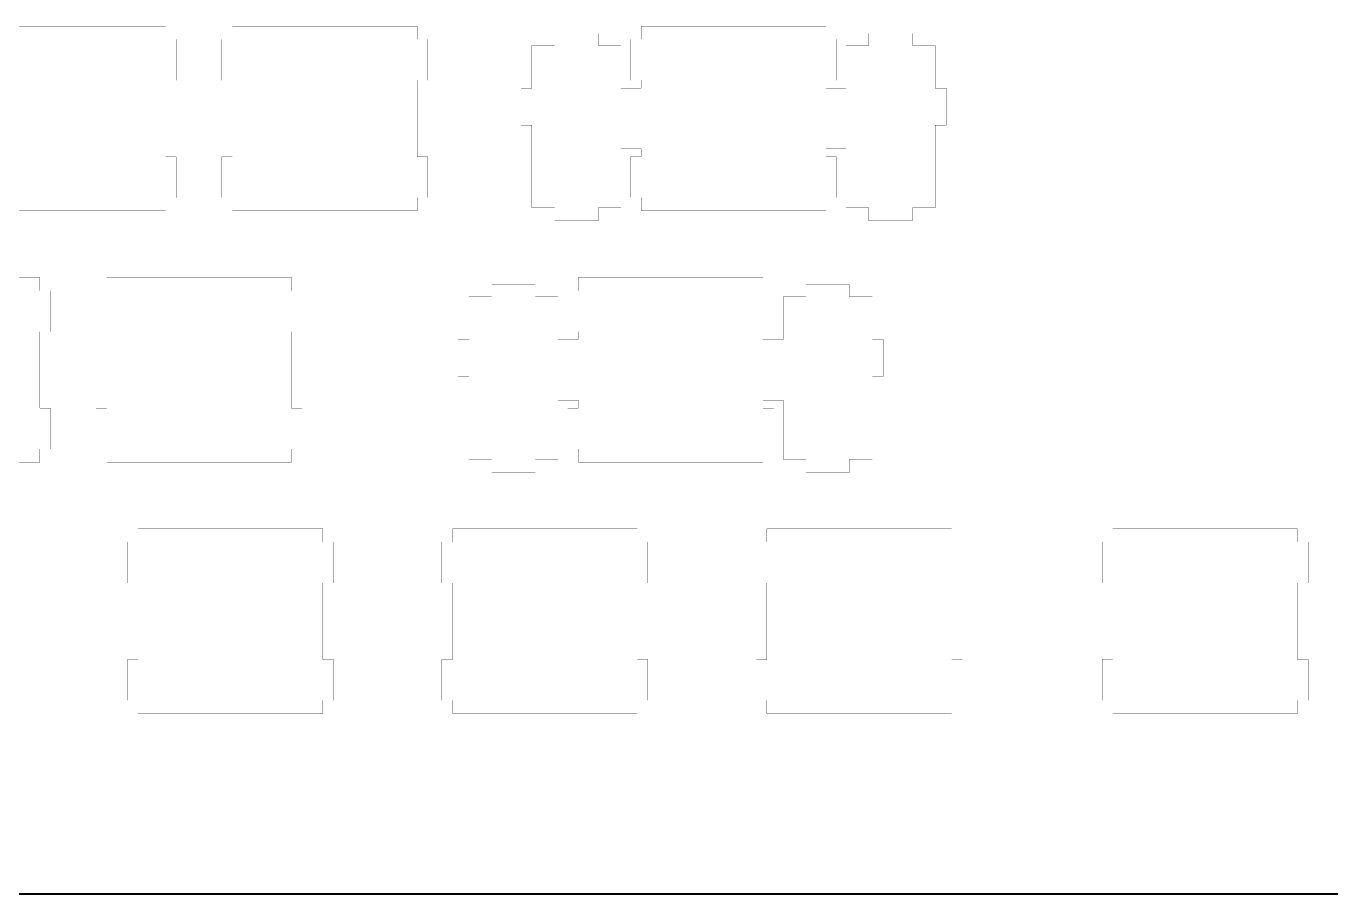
# Model space of a CAD drawing. Header units: millimetres. Extents: x 52 to 482, y 188 to 333.
# Drawn here: x 272.9 to 371.7, y 187.8 to 253.7 of the extents above; entities that cross this region are included whole.
import ezdxf

# ---------------------------------------------------------------- set-up
doc = ezdxf.new("R2010")
doc.units = ezdxf.units.MM
doc.layers.add('Mechanical1', color=6, linetype='Continuous')

msp = doc.modelspace()

# ---------------------------------------------------------------- linework, layer by layer
at = {"layer": 'Mechanical1'}
for points, const_width in [([(269.473, 253.667), (283.472, 253.667)], 0.0127), ([(283.472, 252.666), (283.472, 253.667)], 0.0127), ([(288.523, 253.667), (302.522, 253.667)], 0.0127), ([(288.523, 252.666), (288.523, 253.667)], 0.0127), ([(302.522, 252.666), (302.522, 253.667)], 0.0127), ([(312.929, 252.196), (312.929, 253.117)], 0.0127), ([(312.929, 253.117), (316.228, 253.117)], 0.0127), ([(316.228, 252.196), (316.228, 253.117)], 0.0127), ([(319.479, 253.667), (333.478, 253.667)], 0.0127), ([(319.479, 252.666), (319.479, 253.667)], 0.0127), ([(333.478, 252.666), (333.478, 253.667)], 0.0127), ([(336.729, 253.117), (340.028, 253.117)], 0.0127), ([(336.729, 252.196), (336.729, 253.117)], 0.0127), ([(340.028, 252.196), (340.028, 253.117)], 0.0127), ([(283.472, 252.666), (284.273, 252.666)], 0.0127), ([(284.273, 249.566), (284.273, 252.666)], 0.0127), ([(287.722, 249.566), (287.722, 252.666)], 0.0127), ([(287.722, 252.666), (288.523, 252.666)], 0.0127), ([(302.522, 252.666), (303.323, 252.666)], 0.0127), ([(303.323, 249.566), (303.323, 252.666)], 0.0127), ([(311.204, 252.196), (312.929, 252.196)], 0.0127), ([(311.204, 248.966), (311.204, 252.196)], 0.0127), ([(316.228, 252.196), (317.953, 252.196)], 0.0127), ([(317.953, 248.966), (317.953, 252.196)], 0.0127), ([(318.678, 252.666), (319.479, 252.666)], 0.0127), ([(318.678, 249.566), (318.678, 252.666)], 0.0127), ([(333.478, 252.666), (334.279, 252.666)], 0.0127), ([(334.279, 249.566), (334.279, 252.666)], 0.0127), ([(335.004, 252.196), (336.729, 252.196)], 0.0127), ([(335.004, 248.966), (335.004, 252.196)], 0.0127), ([(340.028, 252.196), (341.754, 252.196)], 0.0127), ([(341.754, 248.966), (341.754, 252.196)], 0.0127), ([(283.472, 243.767), (283.472, 249.566)], 0.0127), ([(283.472, 249.566), (284.273, 249.566)], 0.0127), ([(287.722, 249.566), (288.523, 249.566)], 0.0127), ([(288.523, 243.767), (288.523, 249.566)], 0.0127), ([(302.522, 249.566), (303.323, 249.566)], 0.0127), ([(302.522, 243.767), (302.522, 249.566)], 0.0127), ([(318.678, 249.566), (319.479, 249.566)], 0.0127), ([(319.479, 248.966), (319.479, 249.566)], 0.0127), ([(333.478, 248.966), (333.478, 249.566)], 0.0127), ([(333.478, 249.566), (334.279, 249.566)], 0.0127), ([(310.378, 248.966), (311.204, 248.966)], 0.0127), ([(310.378, 246.166), (310.378, 248.966)], 0.0127), ([(317.953, 248.966), (319.479, 248.966)], 0.0127), ([(333.478, 248.966), (335.004, 248.966)], 0.0127), ([(341.754, 248.966), (342.579, 248.966)], 0.0127), ([(342.579, 246.166), (342.579, 248.966)], 0.0127), ([(310.378, 246.166), (311.204, 246.166)], 0.0127), ([(311.204, 239.896), (311.204, 246.166)], 0.0127), ([(341.754, 239.896), (341.754, 246.166)], 0.0127), ([(341.754, 246.166), (342.579, 246.166)], 0.0127), ([(317.953, 244.367), (319.479, 244.367)], 0.0127), ([(317.953, 239.896), (317.953, 244.367)], 0.0127), ([(319.479, 243.767), (319.479, 244.367)], 0.0127), ([(333.478, 243.767), (333.478, 244.367)], 0.0127), ([(333.478, 244.367), (335.004, 244.367)], 0.0127), ([(335.004, 239.896), (335.004, 244.367)], 0.0127), ([(283.472, 243.767), (284.273, 243.767)], 0.0127), ([(284.273, 240.666), (284.273, 243.767)], 0.0127), ([(287.722, 240.666), (287.722, 243.767)], 0.0127), ([(287.722, 243.767), (288.523, 243.767)], 0.0127), ([(302.522, 243.767), (303.323, 243.767)], 0.0127), ([(303.323, 240.666), (303.323, 243.767)], 0.0127), ([(318.678, 243.767), (319.479, 243.767)], 0.0127), ([(318.678, 240.666), (318.678, 243.767)], 0.0127), ([(333.478, 243.767), (334.279, 243.767)], 0.0127), ([(334.279, 240.666), (334.279, 243.767)], 0.0127), ([(283.472, 239.666), (283.472, 240.666)], 0.0127), ([(283.472, 240.666), (284.273, 240.666)], 0.0127), ([(287.722, 240.666), (288.523, 240.666)], 0.0127), ([(288.523, 239.666), (288.523, 240.666)], 0.0127), ([(302.522, 240.666), (303.323, 240.666)], 0.0127), ([(302.522, 239.666), (302.522, 240.666)], 0.0127), ([(318.678, 240.666), (319.479, 240.666)], 0.0127), ([(319.479, 239.666), (319.479, 240.666)], 0.0127), ([(333.478, 239.666), (333.478, 240.666)], 0.0127), ([(333.478, 240.666), (334.279, 240.666)], 0.0127), ([(269.473, 239.666), (283.472, 239.666)], 0.0127), ([(288.523, 239.666), (302.522, 239.666)], 0.0127), ([(311.204, 239.896), (312.929, 239.896)], 0.0127), ([(312.929, 238.916), (312.929, 239.896)], 0.0127), ([(316.228, 239.896), (317.953, 239.896)], 0.0127), ([(316.228, 238.916), (316.228, 239.896)], 0.0127), ([(319.479, 239.666), (333.478, 239.666)], 0.0127), ([(335.004, 239.896), (336.729, 239.896)], 0.0127), ([(336.729, 238.916), (336.729, 239.896)], 0.0127), ([(340.028, 239.896), (341.754, 239.896)], 0.0127), ([(340.028, 238.916), (340.028, 239.896)], 0.0127), ([(312.929, 238.916), (316.228, 238.916)], 0.0127), ([(336.729, 238.916), (340.028, 238.916)], 0.0127), ([(259.948, 234.617), (273.947, 234.617)], 0.0127), ([(273.947, 233.616), (273.947, 234.617)], 0.0127), ([(278.998, 234.617), (292.997, 234.617)], 0.0127), ([(278.998, 233.616), (278.998, 234.617)], 0.0127), ([(292.997, 233.616), (292.997, 234.617)], 0.0127), ([(314.716, 234.617), (328.716, 234.617)], 0.0127), ([(314.716, 233.616), (314.716, 234.617)], 0.0127), ([(328.716, 233.616), (328.716, 234.617)], 0.0127), ([(273.947, 233.616), (274.748, 233.616)], 0.0127), ([(274.748, 230.516), (274.748, 233.616)], 0.0127), ([(278.197, 233.616), (278.998, 233.616)], 0.0127), ([(278.197, 230.516), (278.197, 233.616)], 0.0127), ([(292.997, 233.616), (293.798, 233.616)], 0.0127), ([(293.798, 230.516), (293.798, 233.616)], 0.0127), ([(308.167, 234.067), (311.467, 234.067)], 0.0127), ([(308.167, 233.146), (308.167, 234.067)], 0.0127), ([(311.467, 233.146), (311.467, 234.067)], 0.0127), ([(313.917, 230.516), (313.917, 233.616)], 0.0127), ([(313.917, 233.616), (314.716, 233.616)], 0.0127), ([(328.716, 233.616), (329.516, 233.616)], 0.0127), ([(329.516, 230.516), (329.516, 233.616)], 0.0127), ([(331.967, 234.067), (335.267, 234.067)], 0.0127), ([(331.967, 233.146), (331.967, 234.067)], 0.0127), ([(335.267, 233.146), (335.267, 234.067)], 0.0127), ([(306.441, 233.146), (308.167, 233.146)], 0.0127), ([(306.441, 229.916), (306.441, 233.146)], 0.0127), ([(311.467, 233.146), (313.191, 233.146)], 0.0127), ([(313.191, 229.916), (313.191, 233.146)], 0.0127), ([(330.241, 233.146), (331.967, 233.146)], 0.0127), ([(330.241, 229.916), (330.241, 233.146)], 0.0127), ([(335.267, 233.146), (336.991, 233.146)], 0.0127), ([(336.991, 229.916), (336.991, 233.146)], 0.0127), ([(273.947, 230.516), (274.748, 230.516)], 0.0127), ([(273.947, 224.717), (273.947, 230.516)], 0.0127), ([(278.197, 230.516), (278.998, 230.516)], 0.0127), ([(278.998, 224.717), (278.998, 230.516)], 0.0127), ([(292.997, 224.717), (292.997, 230.516)], 0.0127), ([(292.997, 230.516), (293.798, 230.516)], 0.0127), ([(313.917, 230.516), (314.716, 230.516)], 0.0127), ([(314.716, 229.916), (314.716, 230.516)], 0.0127), ([(328.716, 230.516), (329.516, 230.516)], 0.0127), ([(328.716, 229.916), (328.716, 230.516)], 0.0127), ([(305.616, 227.116), (305.616, 229.916)], 0.0127), ([(305.616, 229.916), (306.441, 229.916)], 0.0127), ([(313.191, 229.916), (314.716, 229.916)], 0.0127), ([(328.716, 229.916), (330.241, 229.916)], 0.0127), ([(336.991, 229.916), (337.817, 229.916)], 0.0127), ([(337.817, 227.116), (337.817, 229.916)], 0.0127), ([(305.616, 227.116), (306.441, 227.116)], 0.0127), ([(306.441, 220.846), (306.441, 227.116)], 0.0127), ([(336.991, 227.116), (337.817, 227.116)], 0.0127), ([(336.991, 220.846), (336.991, 227.116)], 0.0127), ([(313.191, 220.846), (313.191, 225.317)], 0.0127), ([(313.191, 225.317), (314.716, 225.317)], 0.0127), ([(314.716, 224.717), (314.716, 225.317)], 0.0127), ([(328.716, 225.317), (330.241, 225.317)], 0.0127), ([(328.716, 224.717), (328.716, 225.317)], 0.0127), ([(330.241, 220.846), (330.241, 225.317)], 0.0127), ([(273.947, 224.717), (274.748, 224.717)], 0.0127), ([(274.748, 221.616), (274.748, 224.717)], 0.0127), ([(278.197, 224.717), (278.998, 224.717)], 0.0127), ([(278.197, 221.616), (278.197, 224.717)], 0.0127), ([(292.997, 224.717), (293.798, 224.717)], 0.0127), ([(293.798, 221.616), (293.798, 224.717)], 0.0127), ([(313.917, 221.616), (313.917, 224.717)], 0.0127), ([(313.917, 224.717), (314.716, 224.717)], 0.0127), ([(328.716, 224.717), (329.516, 224.717)], 0.0127), ([(329.516, 221.616), (329.516, 224.717)], 0.0127), ([(273.947, 221.616), (274.748, 221.616)], 0.0127), ([(273.947, 220.616), (273.947, 221.616)], 0.0127), ([(278.197, 221.616), (278.998, 221.616)], 0.0127), ([(278.998, 220.616), (278.998, 221.616)], 0.0127), ([(292.997, 220.616), (292.997, 221.616)], 0.0127), ([(292.997, 221.616), (293.798, 221.616)], 0.0127), ([(313.917, 221.616), (314.716, 221.616)], 0.0127), ([(314.716, 220.616), (314.716, 221.616)], 0.0127), ([(328.716, 221.616), (329.516, 221.616)], 0.0127), ([(328.716, 220.616), (328.716, 221.616)], 0.0127), ([(259.948, 220.616), (273.947, 220.616)], 0.0127), ([(278.998, 220.616), (292.997, 220.616)], 0.0127), ([(306.441, 220.846), (308.167, 220.846)], 0.0127), ([(308.167, 219.866), (308.167, 220.846)], 0.0127), ([(311.467, 220.846), (313.191, 220.846)], 0.0127), ([(311.467, 219.866), (311.467, 220.846)], 0.0127), ([(314.716, 220.616), (328.716, 220.616)], 0.0127), ([(330.241, 220.846), (331.967, 220.846)], 0.0127), ([(331.967, 219.866), (331.967, 220.846)], 0.0127), ([(335.267, 220.846), (336.991, 220.846)], 0.0127), ([(335.267, 219.866), (335.267, 220.846)], 0.0127), ([(308.167, 219.866), (311.467, 219.866)], 0.0127), ([(331.967, 219.866), (335.267, 219.866)], 0.0127), ([(281.379, 215.567), (295.378, 215.567)], 0.0127), ([(281.379, 214.566), (281.379, 215.567)], 0.0127), ([(295.378, 214.566), (295.378, 215.567)], 0.0127), ([(305.191, 215.567), (319.191, 215.567)], 0.0127), ([(305.191, 214.566), (305.191, 215.567)], 0.0127), ([(319.191, 214.566), (319.191, 215.567)], 0.0127), ([(329.004, 215.567), (343.003, 215.567)], 0.0127), ([(329.004, 214.566), (329.004, 215.567)], 0.0127), ([(343.003, 214.566), (343.003, 215.567)], 0.0127), ([(355.198, 215.567), (369.197, 215.567)], 0.0127), ([(355.198, 214.566), (355.198, 215.567)], 0.0127), ([(369.197, 214.566), (369.197, 215.567)], 0.0127), ([(280.578, 211.466), (280.578, 214.566)], 0.0127), ([(280.578, 214.566), (281.379, 214.566)], 0.0127), ([(295.378, 214.566), (296.177, 214.566)], 0.0127), ([(296.177, 211.466), (296.177, 214.566)], 0.0127), ([(304.392, 214.566), (305.191, 214.566)], 0.0127), ([(304.392, 211.466), (304.392, 214.566)], 0.0127), ([(319.191, 214.566), (319.991, 214.566)], 0.0127), ([(319.991, 211.466), (319.991, 214.566)], 0.0127), ([(328.203, 211.466), (328.203, 214.566)], 0.0127), ([(328.203, 214.566), (329.004, 214.566)], 0.0127), ([(343.003, 214.566), (343.804, 214.566)], 0.0127), ([(343.804, 211.466), (343.804, 214.566)], 0.0127), ([(354.397, 211.466), (354.397, 214.566)], 0.0127), ([(354.397, 214.566), (355.198, 214.566)], 0.0127), ([(369.197, 214.566), (369.998, 214.566)], 0.0127), ([(369.998, 211.466), (369.998, 214.566)], 0.0127), ([(280.578, 211.466), (281.379, 211.466)], 0.0127), ([(281.379, 205.667), (281.379, 211.466)], 0.0127), ([(295.378, 205.667), (295.378, 211.466)], 0.0127), ([(295.378, 211.466), (296.177, 211.466)], 0.0127), ([(304.392, 211.466), (305.191, 211.466)], 0.0127), ([(305.191, 205.667), (305.191, 211.466)], 0.0127), ([(319.191, 205.667), (319.191, 211.466)], 0.0127), ([(319.191, 211.466), (319.991, 211.466)], 0.0127), ([(328.203, 211.466), (329.004, 211.466)], 0.0127), ([(329.004, 205.667), (329.004, 211.466)], 0.0127), ([(343.003, 211.466), (343.804, 211.466)], 0.0127), ([(343.003, 205.667), (343.003, 211.466)], 0.0127), ([(354.397, 211.466), (355.198, 211.466)], 0.0127), ([(355.198, 205.667), (355.198, 211.466)], 0.0127), ([(369.197, 211.466), (369.998, 211.466)], 0.0127), ([(369.197, 205.667), (369.197, 211.466)], 0.0127), ([(280.578, 202.566), (280.578, 205.667)], 0.0127), ([(280.578, 205.667), (281.379, 205.667)], 0.0127), ([(295.378, 205.667), (296.177, 205.667)], 0.0127), ([(296.177, 202.566), (296.177, 205.667)], 0.0127), ([(304.392, 205.667), (305.191, 205.667)], 0.0127), ([(304.392, 202.566), (304.392, 205.667)], 0.0127), ([(319.191, 205.667), (319.991, 205.667)], 0.0127), ([(319.991, 202.566), (319.991, 205.667)], 0.0127), ([(328.203, 202.566), (328.203, 205.667)], 0.0127), ([(328.203, 205.667), (329.004, 205.667)], 0.0127), ([(343.003, 205.667), (343.804, 205.667)], 0.0127), ([(343.804, 202.566), (343.804, 205.667)], 0.0127), ([(354.397, 202.566), (354.397, 205.667)], 0.0127), ([(354.397, 205.667), (355.198, 205.667)], 0.0127), ([(369.197, 205.667), (369.998, 205.667)], 0.0127), ([(369.998, 202.566), (369.998, 205.667)], 0.0127), ([(280.578, 202.566), (281.379, 202.566)], 0.0127), ([(281.379, 201.566), (281.379, 202.566)], 0.0127), ([(295.378, 201.566), (295.378, 202.566)], 0.0127), ([(295.378, 202.566), (296.177, 202.566)], 0.0127), ([(304.392, 202.566), (305.191, 202.566)], 0.0127), ([(305.191, 201.566), (305.191, 202.566)], 0.0127), ([(319.191, 201.566), (319.191, 202.566)], 0.0127), ([(319.191, 202.566), (319.991, 202.566)], 0.0127), ([(328.203, 202.566), (329.004, 202.566)], 0.0127), ([(329.004, 201.566), (329.004, 202.566)], 0.0127), ([(343.003, 202.566), (343.804, 202.566)], 0.0127), ([(343.003, 201.566), (343.003, 202.566)], 0.0127), ([(354.397, 202.566), (355.198, 202.566)], 0.0127), ([(355.198, 201.566), (355.198, 202.566)], 0.0127), ([(369.197, 202.566), (369.998, 202.566)], 0.0127), ([(369.197, 201.566), (369.197, 202.566)], 0.0127), ([(281.379, 201.566), (295.378, 201.566)], 0.0127), ([(305.191, 201.566), (319.191, 201.566)], 0.0127), ([(329.004, 201.566), (343.003, 201.566)], 0.0127), ([(355.198, 201.566), (369.197, 201.566)], 0.0127), ([(54.93, 187.897), (479.364, 187.901)], 0.152)]:
    msp.add_lwpolyline(points, dxfattribs=dict(at, const_width=const_width))
at = {"layer": 'Mechanical1', "const_width": 0.00635}
for points in [[(283.469, 253.667, 1), (283.475, 253.667, 1)], [(283.469, 253.667, 1), (283.475, 253.667, 1)], [(288.52, 253.667, 1), (288.526, 253.667, 1)], [(288.52, 253.667, 1), (288.526, 253.667, 1)], [(302.519, 253.667, 1), (302.525, 253.667, 1)], [(302.519, 253.667, 1), (302.525, 253.667, 1)], [(312.926, 253.117, 1), (312.932, 253.117, 1)], [(312.926, 253.117, 1), (312.932, 253.117, 1)], [(316.225, 253.117, 1), (316.231, 253.117, 1)], [(316.225, 253.117, 1), (316.231, 253.117, 1)], [(319.476, 253.667, 1), (319.482, 253.667, 1)], [(319.476, 253.667, 1), (319.482, 253.667, 1)], [(333.475, 253.667, 1), (333.481, 253.667, 1)], [(333.475, 253.667, 1), (333.481, 253.667, 1)], [(336.726, 253.117, 1), (336.732, 253.117, 1)], [(336.726, 253.117, 1), (336.732, 253.117, 1)], [(340.025, 253.117, 1), (340.031, 253.117, 1)], [(340.025, 253.117, 1), (340.031, 253.117, 1)], [(283.469, 252.666, 1), (283.475, 252.666, 1)], [(283.469, 252.666, 1), (283.475, 252.666, 1)], [(284.27, 252.666, 1), (284.276, 252.666, 1)], [(284.27, 252.666, 1), (284.276, 252.666, 1)], [(287.719, 252.666, 1), (287.725, 252.666, 1)], [(287.719, 252.666, 1), (287.725, 252.666, 1)], [(288.52, 252.666, 1), (288.526, 252.666, 1)], [(288.52, 252.666, 1), (288.526, 252.666, 1)], [(302.519, 252.666, 1), (302.525, 252.666, 1)], [(302.519, 252.666, 1), (302.525, 252.666, 1)], [(303.32, 252.666, 1), (303.326, 252.666, 1)], [(303.32, 252.666, 1), (303.326, 252.666, 1)], [(311.201, 252.196, 1), (311.207, 252.196, 1)], [(311.201, 252.196, 1), (311.207, 252.196, 1)], [(312.926, 252.196, 1), (312.932, 252.196, 1)], [(312.926, 252.196, 1), (312.932, 252.196, 1)], [(316.225, 252.196, 1), (316.231, 252.196, 1)], [(316.225, 252.196, 1), (316.231, 252.196, 1)], [(317.95, 252.196, 1), (317.956, 252.196, 1)], [(317.95, 252.196, 1), (317.956, 252.196, 1)], [(318.675, 252.666, 1), (318.681, 252.666, 1)], [(318.675, 252.666, 1), (318.681, 252.666, 1)], [(319.476, 252.666, 1), (319.482, 252.666, 1)], [(319.476, 252.666, 1), (319.482, 252.666, 1)], [(333.475, 252.666, 1), (333.481, 252.666, 1)], [(333.475, 252.666, 1), (333.481, 252.666, 1)], [(334.276, 252.666, 1), (334.282, 252.666, 1)], [(334.276, 252.666, 1), (334.282, 252.666, 1)], [(335.001, 252.196, 1), (335.007, 252.196, 1)], [(335.001, 252.196, 1), (335.007, 252.196, 1)], [(336.726, 252.196, 1), (336.732, 252.196, 1)], [(336.726, 252.196, 1), (336.732, 252.196, 1)], [(340.025, 252.196, 1), (340.031, 252.196, 1)], [(340.025, 252.196, 1), (340.031, 252.196, 1)], [(341.751, 252.196, 1), (341.757, 252.196, 1)], [(341.751, 252.196, 1), (341.757, 252.196, 1)], [(283.469, 249.566, 1), (283.475, 249.566, 1)], [(283.469, 249.566, 1), (283.475, 249.566, 1)], [(284.27, 249.566, 1), (284.276, 249.566, 1)], [(284.27, 249.566, 1), (284.276, 249.566, 1)], [(287.719, 249.566, 1), (287.725, 249.566, 1)], [(287.719, 249.566, 1), (287.725, 249.566, 1)], [(288.52, 249.566, 1), (288.526, 249.566, 1)], [(288.52, 249.566, 1), (288.526, 249.566, 1)], [(302.519, 249.566, 1), (302.525, 249.566, 1)], [(302.519, 249.566, 1), (302.525, 249.566, 1)], [(303.32, 249.566, 1), (303.326, 249.566, 1)], [(303.32, 249.566, 1), (303.326, 249.566, 1)], [(318.675, 249.566, 1), (318.681, 249.566, 1)], [(318.675, 249.566, 1), (318.681, 249.566, 1)], [(319.476, 249.566, 1), (319.482, 249.566, 1)], [(319.476, 249.566, 1), (319.482, 249.566, 1)], [(333.475, 249.566, 1), (333.481, 249.566, 1)], [(333.475, 249.566, 1), (333.481, 249.566, 1)], [(334.276, 249.566, 1), (334.282, 249.566, 1)], [(334.276, 249.566, 1), (334.282, 249.566, 1)], [(310.375, 248.966, 1), (310.381, 248.966, 1)], [(310.375, 248.966, 1), (310.381, 248.966, 1)], [(311.201, 248.966, 1), (311.207, 248.966, 1)], [(311.201, 248.966, 1), (311.207, 248.966, 1)], [(317.95, 248.966, 1), (317.956, 248.966, 1)], [(317.95, 248.966, 1), (317.956, 248.966, 1)], [(319.476, 248.966, 1), (319.482, 248.966, 1)], [(319.476, 248.966, 1), (319.482, 248.966, 1)], [(333.475, 248.966, 1), (333.481, 248.966, 1)], [(333.475, 248.966, 1), (333.481, 248.966, 1)], [(335.001, 248.966, 1), (335.007, 248.966, 1)], [(335.001, 248.966, 1), (335.007, 248.966, 1)], [(341.751, 248.966, 1), (341.757, 248.966, 1)], [(341.751, 248.966, 1), (341.757, 248.966, 1)], [(342.576, 248.966, 1), (342.582, 248.966, 1)], [(342.576, 248.966, 1), (342.582, 248.966, 1)], [(310.375, 246.166, 1), (310.381, 246.166, 1)], [(310.375, 246.166, 1), (310.381, 246.166, 1)], [(311.201, 246.166, 1), (311.207, 246.166, 1)], [(311.201, 246.166, 1), (311.207, 246.166, 1)], [(341.751, 246.166, 1), (341.757, 246.166, 1)], [(341.751, 246.166, 1), (341.757, 246.166, 1)], [(342.576, 246.166, 1), (342.582, 246.166, 1)], [(342.576, 246.166, 1), (342.582, 246.166, 1)], [(317.95, 244.367, 1), (317.956, 244.367, 1)], [(317.95, 244.367, 1), (317.956, 244.367, 1)], [(319.476, 244.367, 1), (319.482, 244.367, 1)], [(319.476, 244.367, 1), (319.482, 244.367, 1)], [(333.475, 244.367, 1), (333.481, 244.367, 1)], [(333.475, 244.367, 1), (333.481, 244.367, 1)], [(335.001, 244.367, 1), (335.007, 244.367, 1)], [(335.001, 244.367, 1), (335.007, 244.367, 1)], [(283.469, 243.767, 1), (283.475, 243.767, 1)], [(283.469, 243.767, 1), (283.475, 243.767, 1)], [(284.27, 243.767, 1), (284.276, 243.767, 1)], [(284.27, 243.767, 1), (284.276, 243.767, 1)], [(287.719, 243.767, 1), (287.725, 243.767, 1)], [(287.719, 243.767, 1), (287.725, 243.767, 1)], [(288.52, 243.767, 1), (288.526, 243.767, 1)], [(288.52, 243.767, 1), (288.526, 243.767, 1)], [(302.519, 243.767, 1), (302.525, 243.767, 1)], [(302.519, 243.767, 1), (302.525, 243.767, 1)], [(303.32, 243.767, 1), (303.326, 243.767, 1)], [(303.32, 243.767, 1), (303.326, 243.767, 1)], [(318.675, 243.767, 1), (318.681, 243.767, 1)], [(318.675, 243.767, 1), (318.681, 243.767, 1)], [(319.476, 243.767, 1), (319.482, 243.767, 1)], [(319.476, 243.767, 1), (319.482, 243.767, 1)], [(333.475, 243.767, 1), (333.481, 243.767, 1)], [(333.475, 243.767, 1), (333.481, 243.767, 1)], [(334.276, 243.767, 1), (334.282, 243.767, 1)], [(334.276, 243.767, 1), (334.282, 243.767, 1)], [(283.469, 240.666, 1), (283.475, 240.666, 1)], [(283.469, 240.666, 1), (283.475, 240.666, 1)], [(284.27, 240.666, 1), (284.276, 240.666, 1)], [(284.27, 240.666, 1), (284.276, 240.666, 1)], [(287.719, 240.666, 1), (287.725, 240.666, 1)], [(287.719, 240.666, 1), (287.725, 240.666, 1)], [(288.52, 240.666, 1), (288.526, 240.666, 1)], [(288.52, 240.666, 1), (288.526, 240.666, 1)], [(302.519, 240.666, 1), (302.525, 240.666, 1)], [(302.519, 240.666, 1), (302.525, 240.666, 1)], [(303.32, 240.666, 1), (303.326, 240.666, 1)], [(303.32, 240.666, 1), (303.326, 240.666, 1)], [(318.675, 240.666, 1), (318.681, 240.666, 1)], [(318.675, 240.666, 1), (318.681, 240.666, 1)], [(319.476, 240.666, 1), (319.482, 240.666, 1)], [(319.476, 240.666, 1), (319.482, 240.666, 1)], [(333.475, 240.666, 1), (333.481, 240.666, 1)], [(333.475, 240.666, 1), (333.481, 240.666, 1)], [(334.276, 240.666, 1), (334.282, 240.666, 1)], [(334.276, 240.666, 1), (334.282, 240.666, 1)], [(283.469, 239.666, 1), (283.475, 239.666, 1)], [(283.469, 239.666, 1), (283.475, 239.666, 1)], [(288.52, 239.666, 1), (288.526, 239.666, 1)], [(288.52, 239.666, 1), (288.526, 239.666, 1)], [(302.519, 239.666, 1), (302.525, 239.666, 1)], [(302.519, 239.666, 1), (302.525, 239.666, 1)], [(311.201, 239.896, 1), (311.207, 239.896, 1)], [(311.201, 239.896, 1), (311.207, 239.896, 1)], [(312.926, 239.896, 1), (312.932, 239.896, 1)], [(312.926, 239.896, 1), (312.932, 239.896, 1)], [(316.225, 239.896, 1), (316.231, 239.896, 1)], [(316.225, 239.896, 1), (316.231, 239.896, 1)], [(317.95, 239.896, 1), (317.956, 239.896, 1)], [(317.95, 239.896, 1), (317.956, 239.896, 1)], [(319.476, 239.666, 1), (319.482, 239.666, 1)], [(319.476, 239.666, 1), (319.482, 239.666, 1)], [(333.475, 239.666, 1), (333.481, 239.666, 1)], [(333.475, 239.666, 1), (333.481, 239.666, 1)], [(335.001, 239.896, 1), (335.007, 239.896, 1)], [(335.001, 239.896, 1), (335.007, 239.896, 1)], [(336.726, 239.896, 1), (336.732, 239.896, 1)], [(336.726, 239.896, 1), (336.732, 239.896, 1)], [(340.025, 239.896, 1), (340.031, 239.896, 1)], [(340.025, 239.896, 1), (340.031, 239.896, 1)], [(341.751, 239.896, 1), (341.757, 239.896, 1)], [(341.751, 239.896, 1), (341.757, 239.896, 1)], [(312.926, 238.916, 1), (312.932, 238.916, 1)], [(312.926, 238.916, 1), (312.932, 238.916, 1)], [(316.225, 238.916, 1), (316.231, 238.916, 1)], [(316.225, 238.916, 1), (316.231, 238.916, 1)], [(336.726, 238.916, 1), (336.732, 238.916, 1)], [(336.726, 238.916, 1), (336.732, 238.916, 1)], [(340.025, 238.916, 1), (340.031, 238.916, 1)], [(340.025, 238.916, 1), (340.031, 238.916, 1)], [(273.944, 234.617, 1), (273.95, 234.617, 1)], [(273.944, 234.617, 1), (273.95, 234.617, 1)], [(278.995, 234.617, 1), (279.001, 234.617, 1)], [(278.995, 234.617, 1), (279.001, 234.617, 1)], [(292.994, 234.617, 1), (293, 234.617, 1)], [(292.994, 234.617, 1), (293, 234.617, 1)], [(314.713, 234.617, 1), (314.719, 234.617, 1)], [(314.713, 234.617, 1), (314.719, 234.617, 1)], [(328.713, 234.617, 1), (328.719, 234.617, 1)], [(328.713, 234.617, 1), (328.719, 234.617, 1)], [(273.944, 233.616, 1), (273.95, 233.616, 1)], [(273.944, 233.616, 1), (273.95, 233.616, 1)], [(274.745, 233.616, 1), (274.751, 233.616, 1)], [(274.745, 233.616, 1), (274.751, 233.616, 1)], [(278.194, 233.616, 1), (278.2, 233.616, 1)], [(278.194, 233.616, 1), (278.2, 233.616, 1)], [(278.995, 233.616, 1), (279.001, 233.616, 1)], [(278.995, 233.616, 1), (279.001, 233.616, 1)], [(292.994, 233.616, 1), (293, 233.616, 1)], [(292.994, 233.616, 1), (293, 233.616, 1)], [(293.795, 233.616, 1), (293.801, 233.616, 1)], [(293.795, 233.616, 1), (293.801, 233.616, 1)], [(308.164, 234.067, 1), (308.17, 234.067, 1)], [(308.164, 234.067, 1), (308.17, 234.067, 1)], [(311.464, 234.067, 1), (311.47, 234.067, 1)], [(311.464, 234.067, 1), (311.47, 234.067, 1)], [(313.914, 233.616, 1), (313.92, 233.616, 1)], [(313.914, 233.616, 1), (313.92, 233.616, 1)], [(314.713, 233.616, 1), (314.719, 233.616, 1)], [(314.713, 233.616, 1), (314.719, 233.616, 1)], [(328.713, 233.616, 1), (328.719, 233.616, 1)], [(328.713, 233.616, 1), (328.719, 233.616, 1)], [(329.513, 233.616, 1), (329.519, 233.616, 1)], [(329.513, 233.616, 1), (329.519, 233.616, 1)], [(331.964, 234.067, 1), (331.97, 234.067, 1)], [(331.964, 234.067, 1), (331.97, 234.067, 1)], [(335.264, 234.067, 1), (335.27, 234.067, 1)], [(335.264, 234.067, 1), (335.27, 234.067, 1)], [(306.438, 233.146, 1), (306.444, 233.146, 1)], [(306.438, 233.146, 1), (306.444, 233.146, 1)], [(308.164, 233.146, 1), (308.17, 233.146, 1)], [(308.164, 233.146, 1), (308.17, 233.146, 1)], [(311.464, 233.146, 1), (311.47, 233.146, 1)], [(311.464, 233.146, 1), (311.47, 233.146, 1)], [(313.188, 233.146, 1), (313.194, 233.146, 1)], [(313.188, 233.146, 1), (313.194, 233.146, 1)], [(330.238, 233.146, 1), (330.244, 233.146, 1)], [(330.238, 233.146, 1), (330.244, 233.146, 1)], [(331.964, 233.146, 1), (331.97, 233.146, 1)], [(331.964, 233.146, 1), (331.97, 233.146, 1)], [(335.264, 233.146, 1), (335.27, 233.146, 1)], [(335.264, 233.146, 1), (335.27, 233.146, 1)], [(336.988, 233.146, 1), (336.994, 233.146, 1)], [(336.988, 233.146, 1), (336.994, 233.146, 1)], [(273.944, 230.516, 1), (273.95, 230.516, 1)], [(273.944, 230.516, 1), (273.95, 230.516, 1)], [(274.745, 230.516, 1), (274.751, 230.516, 1)], [(274.745, 230.516, 1), (274.751, 230.516, 1)], [(278.194, 230.516, 1), (278.2, 230.516, 1)], [(278.194, 230.516, 1), (278.2, 230.516, 1)], [(278.995, 230.516, 1), (279.001, 230.516, 1)], [(278.995, 230.516, 1), (279.001, 230.516, 1)], [(292.994, 230.516, 1), (293, 230.516, 1)], [(292.994, 230.516, 1), (293, 230.516, 1)], [(293.795, 230.516, 1), (293.801, 230.516, 1)], [(293.795, 230.516, 1), (293.801, 230.516, 1)], [(313.914, 230.516, 1), (313.92, 230.516, 1)], [(313.914, 230.516, 1), (313.92, 230.516, 1)], [(314.713, 230.516, 1), (314.719, 230.516, 1)], [(314.713, 230.516, 1), (314.719, 230.516, 1)], [(328.713, 230.516, 1), (328.719, 230.516, 1)], [(328.713, 230.516, 1), (328.719, 230.516, 1)], [(329.513, 230.516, 1), (329.519, 230.516, 1)], [(329.513, 230.516, 1), (329.519, 230.516, 1)], [(305.613, 229.916, 1), (305.619, 229.916, 1)], [(305.613, 229.916, 1), (305.619, 229.916, 1)], [(306.438, 229.916, 1), (306.444, 229.916, 1)], [(306.438, 229.916, 1), (306.444, 229.916, 1)], [(313.188, 229.916, 1), (313.194, 229.916, 1)], [(313.188, 229.916, 1), (313.194, 229.916, 1)], [(314.713, 229.916, 1), (314.719, 229.916, 1)], [(314.713, 229.916, 1), (314.719, 229.916, 1)], [(328.713, 229.916, 1), (328.719, 229.916, 1)], [(328.713, 229.916, 1), (328.719, 229.916, 1)], [(330.238, 229.916, 1), (330.244, 229.916, 1)], [(330.238, 229.916, 1), (330.244, 229.916, 1)], [(336.988, 229.916, 1), (336.994, 229.916, 1)], [(336.988, 229.916, 1), (336.994, 229.916, 1)], [(337.814, 229.916, 1), (337.82, 229.916, 1)], [(337.814, 229.916, 1), (337.82, 229.916, 1)], [(305.613, 227.116, 1), (305.619, 227.116, 1)], [(305.613, 227.116, 1), (305.619, 227.116, 1)], [(306.438, 227.116, 1), (306.444, 227.116, 1)], [(306.438, 227.116, 1), (306.444, 227.116, 1)], [(336.988, 227.116, 1), (336.994, 227.116, 1)], [(336.988, 227.116, 1), (336.994, 227.116, 1)], [(337.814, 227.116, 1), (337.82, 227.116, 1)], [(337.814, 227.116, 1), (337.82, 227.116, 1)], [(313.188, 225.317, 1), (313.194, 225.317, 1)], [(313.188, 225.317, 1), (313.194, 225.317, 1)], [(314.713, 225.317, 1), (314.719, 225.317, 1)], [(314.713, 225.317, 1), (314.719, 225.317, 1)], [(328.713, 225.317, 1), (328.719, 225.317, 1)], [(328.713, 225.317, 1), (328.719, 225.317, 1)], [(330.238, 225.317, 1), (330.244, 225.317, 1)], [(330.238, 225.317, 1), (330.244, 225.317, 1)], [(273.944, 224.717, 1), (273.95, 224.717, 1)], [(273.944, 224.717, 1), (273.95, 224.717, 1)], [(274.745, 224.717, 1), (274.751, 224.717, 1)], [(274.745, 224.717, 1), (274.751, 224.717, 1)], [(278.194, 224.717, 1), (278.2, 224.717, 1)], [(278.194, 224.717, 1), (278.2, 224.717, 1)], [(278.995, 224.717, 1), (279.001, 224.717, 1)], [(278.995, 224.717, 1), (279.001, 224.717, 1)], [(292.994, 224.717, 1), (293, 224.717, 1)], [(292.994, 224.717, 1), (293, 224.717, 1)], [(293.795, 224.717, 1), (293.801, 224.717, 1)], [(293.795, 224.717, 1), (293.801, 224.717, 1)], [(313.914, 224.717, 1), (313.92, 224.717, 1)], [(313.914, 224.717, 1), (313.92, 224.717, 1)], [(314.713, 224.717, 1), (314.719, 224.717, 1)], [(314.713, 224.717, 1), (314.719, 224.717, 1)], [(328.713, 224.717, 1), (328.719, 224.717, 1)], [(328.713, 224.717, 1), (328.719, 224.717, 1)], [(329.513, 224.717, 1), (329.519, 224.717, 1)], [(329.513, 224.717, 1), (329.519, 224.717, 1)], [(273.944, 221.616, 1), (273.95, 221.616, 1)], [(273.944, 221.616, 1), (273.95, 221.616, 1)], [(274.745, 221.616, 1), (274.751, 221.616, 1)], [(274.745, 221.616, 1), (274.751, 221.616, 1)], [(278.194, 221.616, 1), (278.2, 221.616, 1)], [(278.194, 221.616, 1), (278.2, 221.616, 1)], [(278.995, 221.616, 1), (279.001, 221.616, 1)], [(278.995, 221.616, 1), (279.001, 221.616, 1)], [(292.994, 221.616, 1), (293, 221.616, 1)], [(292.994, 221.616, 1), (293, 221.616, 1)], [(293.795, 221.616, 1), (293.801, 221.616, 1)], [(293.795, 221.616, 1), (293.801, 221.616, 1)], [(313.914, 221.616, 1), (313.92, 221.616, 1)], [(313.914, 221.616, 1), (313.92, 221.616, 1)], [(314.713, 221.616, 1), (314.719, 221.616, 1)], [(314.713, 221.616, 1), (314.719, 221.616, 1)], [(328.713, 221.616, 1), (328.719, 221.616, 1)], [(328.713, 221.616, 1), (328.719, 221.616, 1)], [(329.513, 221.616, 1), (329.519, 221.616, 1)], [(329.513, 221.616, 1), (329.519, 221.616, 1)], [(273.944, 220.616, 1), (273.95, 220.616, 1)], [(273.944, 220.616, 1), (273.95, 220.616, 1)], [(278.995, 220.616, 1), (279.001, 220.616, 1)], [(278.995, 220.616, 1), (279.001, 220.616, 1)], [(292.994, 220.616, 1), (293, 220.616, 1)], [(292.994, 220.616, 1), (293, 220.616, 1)], [(306.438, 220.846, 1), (306.444, 220.846, 1)], [(306.438, 220.846, 1), (306.444, 220.846, 1)], [(308.164, 220.846, 1), (308.17, 220.846, 1)], [(308.164, 220.846, 1), (308.17, 220.846, 1)], [(311.464, 220.846, 1), (311.47, 220.846, 1)], [(311.464, 220.846, 1), (311.47, 220.846, 1)], [(313.188, 220.846, 1), (313.194, 220.846, 1)], [(313.188, 220.846, 1), (313.194, 220.846, 1)], [(314.713, 220.616, 1), (314.719, 220.616, 1)], [(314.713, 220.616, 1), (314.719, 220.616, 1)], [(328.713, 220.616, 1), (328.719, 220.616, 1)], [(328.713, 220.616, 1), (328.719, 220.616, 1)], [(330.238, 220.846, 1), (330.244, 220.846, 1)], [(330.238, 220.846, 1), (330.244, 220.846, 1)], [(331.964, 220.846, 1), (331.97, 220.846, 1)], [(331.964, 220.846, 1), (331.97, 220.846, 1)], [(335.264, 220.846, 1), (335.27, 220.846, 1)], [(335.264, 220.846, 1), (335.27, 220.846, 1)], [(336.988, 220.846, 1), (336.994, 220.846, 1)], [(336.988, 220.846, 1), (336.994, 220.846, 1)], [(308.164, 219.866, 1), (308.17, 219.866, 1)], [(308.164, 219.866, 1), (308.17, 219.866, 1)], [(311.464, 219.866, 1), (311.47, 219.866, 1)], [(311.464, 219.866, 1), (311.47, 219.866, 1)], [(331.964, 219.866, 1), (331.97, 219.866, 1)], [(331.964, 219.866, 1), (331.97, 219.866, 1)], [(335.264, 219.866, 1), (335.27, 219.866, 1)], [(335.264, 219.866, 1), (335.27, 219.866, 1)], [(281.376, 215.567, 1), (281.382, 215.567, 1)], [(281.376, 215.567, 1), (281.382, 215.567, 1)], [(295.375, 215.567, 1), (295.381, 215.567, 1)], [(295.375, 215.567, 1), (295.381, 215.567, 1)], [(305.188, 215.567, 1), (305.194, 215.567, 1)], [(305.188, 215.567, 1), (305.194, 215.567, 1)], [(319.188, 215.567, 1), (319.194, 215.567, 1)], [(319.188, 215.567, 1), (319.194, 215.567, 1)], [(329.001, 215.567, 1), (329.007, 215.567, 1)], [(329.001, 215.567, 1), (329.007, 215.567, 1)], [(343, 215.567, 1), (343.006, 215.567, 1)], [(343, 215.567, 1), (343.006, 215.567, 1)], [(355.195, 215.567, 1), (355.201, 215.567, 1)], [(355.195, 215.567, 1), (355.201, 215.567, 1)], [(369.194, 215.567, 1), (369.2, 215.567, 1)], [(369.194, 215.567, 1), (369.2, 215.567, 1)], [(280.575, 214.566, 1), (280.581, 214.566, 1)], [(280.575, 214.566, 1), (280.581, 214.566, 1)], [(281.376, 214.566, 1), (281.382, 214.566, 1)], [(281.376, 214.566, 1), (281.382, 214.566, 1)], [(295.375, 214.566, 1), (295.381, 214.566, 1)], [(295.375, 214.566, 1), (295.381, 214.566, 1)], [(296.174, 214.566, 1), (296.18, 214.566, 1)], [(296.174, 214.566, 1), (296.18, 214.566, 1)], [(304.389, 214.566, 1), (304.395, 214.566, 1)], [(304.389, 214.566, 1), (304.395, 214.566, 1)], [(305.188, 214.566, 1), (305.194, 214.566, 1)], [(305.188, 214.566, 1), (305.194, 214.566, 1)], [(319.188, 214.566, 1), (319.194, 214.566, 1)], [(319.188, 214.566, 1), (319.194, 214.566, 1)], [(319.988, 214.566, 1), (319.994, 214.566, 1)], [(319.988, 214.566, 1), (319.994, 214.566, 1)], [(328.2, 214.566, 1), (328.206, 214.566, 1)], [(328.2, 214.566, 1), (328.206, 214.566, 1)], [(329.001, 214.566, 1), (329.007, 214.566, 1)], [(329.001, 214.566, 1), (329.007, 214.566, 1)], [(343, 214.566, 1), (343.006, 214.566, 1)], [(343, 214.566, 1), (343.006, 214.566, 1)], [(343.801, 214.566, 1), (343.807, 214.566, 1)], [(343.801, 214.566, 1), (343.807, 214.566, 1)], [(354.394, 214.566, 1), (354.4, 214.566, 1)], [(354.394, 214.566, 1), (354.4, 214.566, 1)], [(355.195, 214.566, 1), (355.201, 214.566, 1)], [(355.195, 214.566, 1), (355.201, 214.566, 1)], [(369.194, 214.566, 1), (369.2, 214.566, 1)], [(369.194, 214.566, 1), (369.2, 214.566, 1)], [(369.995, 214.566, 1), (370.001, 214.566, 1)], [(369.995, 214.566, 1), (370.001, 214.566, 1)], [(280.575, 211.466, 1), (280.581, 211.466, 1)], [(280.575, 211.466, 1), (280.581, 211.466, 1)], [(281.376, 211.466, 1), (281.382, 211.466, 1)], [(281.376, 211.466, 1), (281.382, 211.466, 1)], [(295.375, 211.466, 1), (295.381, 211.466, 1)], [(295.375, 211.466, 1), (295.381, 211.466, 1)], [(296.174, 211.466, 1), (296.18, 211.466, 1)], [(296.174, 211.466, 1), (296.18, 211.466, 1)], [(304.389, 211.466, 1), (304.395, 211.466, 1)], [(304.389, 211.466, 1), (304.395, 211.466, 1)], [(305.188, 211.466, 1), (305.194, 211.466, 1)], [(305.188, 211.466, 1), (305.194, 211.466, 1)], [(319.188, 211.466, 1), (319.194, 211.466, 1)], [(319.188, 211.466, 1), (319.194, 211.466, 1)], [(319.988, 211.466, 1), (319.994, 211.466, 1)], [(319.988, 211.466, 1), (319.994, 211.466, 1)], [(328.2, 211.466, 1), (328.206, 211.466, 1)], [(328.2, 211.466, 1), (328.206, 211.466, 1)], [(329.001, 211.466, 1), (329.007, 211.466, 1)], [(329.001, 211.466, 1), (329.007, 211.466, 1)], [(343, 211.466, 1), (343.006, 211.466, 1)], [(343, 211.466, 1), (343.006, 211.466, 1)], [(343.801, 211.466, 1), (343.807, 211.466, 1)], [(343.801, 211.466, 1), (343.807, 211.466, 1)], [(354.394, 211.466, 1), (354.4, 211.466, 1)], [(354.394, 211.466, 1), (354.4, 211.466, 1)], [(355.195, 211.466, 1), (355.201, 211.466, 1)], [(355.195, 211.466, 1), (355.201, 211.466, 1)], [(369.194, 211.466, 1), (369.2, 211.466, 1)], [(369.194, 211.466, 1), (369.2, 211.466, 1)], [(369.995, 211.466, 1), (370.001, 211.466, 1)], [(369.995, 211.466, 1), (370.001, 211.466, 1)], [(280.575, 205.667, 1), (280.581, 205.667, 1)], [(280.575, 205.667, 1), (280.581, 205.667, 1)], [(281.376, 205.667, 1), (281.382, 205.667, 1)], [(281.376, 205.667, 1), (281.382, 205.667, 1)], [(295.375, 205.667, 1), (295.381, 205.667, 1)], [(295.375, 205.667, 1), (295.381, 205.667, 1)], [(296.174, 205.667, 1), (296.18, 205.667, 1)], [(296.174, 205.667, 1), (296.18, 205.667, 1)], [(304.389, 205.667, 1), (304.395, 205.667, 1)], [(304.389, 205.667, 1), (304.395, 205.667, 1)], [(305.188, 205.667, 1), (305.194, 205.667, 1)], [(305.188, 205.667, 1), (305.194, 205.667, 1)], [(319.188, 205.667, 1), (319.194, 205.667, 1)], [(319.188, 205.667, 1), (319.194, 205.667, 1)], [(319.988, 205.667, 1), (319.994, 205.667, 1)], [(319.988, 205.667, 1), (319.994, 205.667, 1)], [(328.2, 205.667, 1), (328.206, 205.667, 1)], [(328.2, 205.667, 1), (328.206, 205.667, 1)], [(329.001, 205.667, 1), (329.007, 205.667, 1)], [(329.001, 205.667, 1), (329.007, 205.667, 1)], [(343, 205.667, 1), (343.006, 205.667, 1)], [(343, 205.667, 1), (343.006, 205.667, 1)], [(343.801, 205.667, 1), (343.807, 205.667, 1)], [(343.801, 205.667, 1), (343.807, 205.667, 1)], [(354.394, 205.667, 1), (354.4, 205.667, 1)], [(354.394, 205.667, 1), (354.4, 205.667, 1)], [(355.195, 205.667, 1), (355.201, 205.667, 1)], [(355.195, 205.667, 1), (355.201, 205.667, 1)], [(369.194, 205.667, 1), (369.2, 205.667, 1)], [(369.194, 205.667, 1), (369.2, 205.667, 1)], [(369.995, 205.667, 1), (370.001, 205.667, 1)], [(369.995, 205.667, 1), (370.001, 205.667, 1)], [(280.575, 202.566, 1), (280.581, 202.566, 1)], [(280.575, 202.566, 1), (280.581, 202.566, 1)], [(281.376, 202.566, 1), (281.382, 202.566, 1)], [(281.376, 202.566, 1), (281.382, 202.566, 1)], [(295.375, 202.566, 1), (295.381, 202.566, 1)], [(295.375, 202.566, 1), (295.381, 202.566, 1)], [(296.174, 202.566, 1), (296.18, 202.566, 1)], [(296.174, 202.566, 1), (296.18, 202.566, 1)], [(304.389, 202.566, 1), (304.395, 202.566, 1)], [(304.389, 202.566, 1), (304.395, 202.566, 1)], [(305.188, 202.566, 1), (305.194, 202.566, 1)], [(305.188, 202.566, 1), (305.194, 202.566, 1)], [(319.188, 202.566, 1), (319.194, 202.566, 1)], [(319.188, 202.566, 1), (319.194, 202.566, 1)], [(319.988, 202.566, 1), (319.994, 202.566, 1)], [(319.988, 202.566, 1), (319.994, 202.566, 1)], [(328.2, 202.566, 1), (328.206, 202.566, 1)], [(328.2, 202.566, 1), (328.206, 202.566, 1)], [(329.001, 202.566, 1), (329.007, 202.566, 1)], [(329.001, 202.566, 1), (329.007, 202.566, 1)], [(343, 202.566, 1), (343.006, 202.566, 1)], [(343, 202.566, 1), (343.006, 202.566, 1)], [(343.801, 202.566, 1), (343.807, 202.566, 1)], [(343.801, 202.566, 1), (343.807, 202.566, 1)], [(354.394, 202.566, 1), (354.4, 202.566, 1)], [(354.394, 202.566, 1), (354.4, 202.566, 1)], [(355.195, 202.566, 1), (355.201, 202.566, 1)], [(355.195, 202.566, 1), (355.201, 202.566, 1)], [(369.194, 202.566, 1), (369.2, 202.566, 1)], [(369.194, 202.566, 1), (369.2, 202.566, 1)], [(369.995, 202.566, 1), (370.001, 202.566, 1)], [(369.995, 202.566, 1), (370.001, 202.566, 1)], [(281.376, 201.566, 1), (281.382, 201.566, 1)], [(281.376, 201.566, 1), (281.382, 201.566, 1)], [(295.375, 201.566, 1), (295.381, 201.566, 1)], [(295.375, 201.566, 1), (295.381, 201.566, 1)], [(305.188, 201.566, 1), (305.194, 201.566, 1)], [(305.188, 201.566, 1), (305.194, 201.566, 1)], [(319.188, 201.566, 1), (319.194, 201.566, 1)], [(319.188, 201.566, 1), (319.194, 201.566, 1)], [(329.001, 201.566, 1), (329.007, 201.566, 1)], [(329.001, 201.566, 1), (329.007, 201.566, 1)], [(343, 201.566, 1), (343.006, 201.566, 1)], [(343, 201.566, 1), (343.006, 201.566, 1)], [(355.195, 201.566, 1), (355.201, 201.566, 1)], [(355.195, 201.566, 1), (355.201, 201.566, 1)], [(369.194, 201.566, 1), (369.2, 201.566, 1)], [(369.194, 201.566, 1), (369.2, 201.566, 1)]]:
    msp.add_lwpolyline(points, format="xyb", close=True, dxfattribs=at)

doc.saveas('drawing.dxf')
